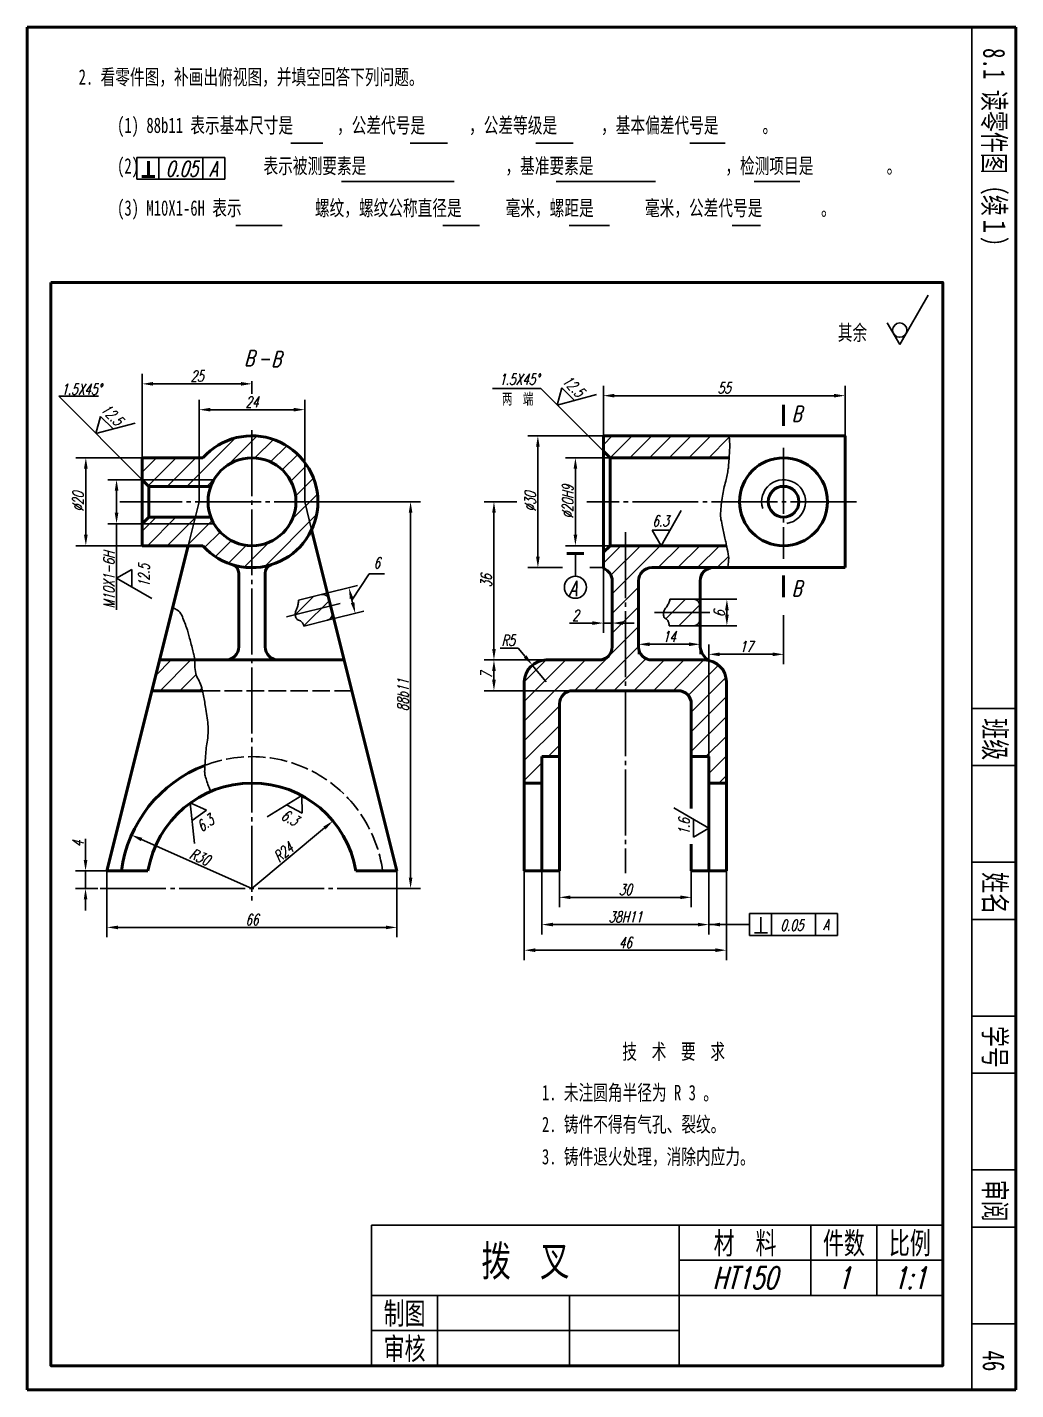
# Model space of a CAD drawing. Header units: millimetres. Extents: x -523 to 1030, y -411 to 275.
# Drawn here: x -165.5 to 59.5, y -410.6 to -100.6 of the extents above; entities that cross this region are included whole.
import ezdxf
from ezdxf.enums import TextEntityAlignment as Align

# ---------------------------------------------------------------- set-up
doc = ezdxf.new("R2010")
doc.units = ezdxf.units.MM
doc.header["$PDMODE"] = 33
doc.header["$PDSIZE"] = 1.5
doc.linetypes.add('myCENTER', pattern=[18, 15, -1, 1, -1])
doc.linetypes.add('myHIDDEN', pattern=[5, 4, -1])
for name, color, linetype, lineweight in [('中心线', 7, 'myCENTER', 25), ('剖面线', 7, 'Continuous', 25), ('尺寸', 7, 'Continuous', 25), ('文字', 7, 'Continuous', 25), ('标注', 7, 'Continuous', 25), ('标题文字', 7, 'Continuous', 25), ('粗实线', 7, 'Continuous', 50), ('细实线', 7, 'Continuous', 25), ('虚线', 7, 'myHIDDEN', 25)]:
    doc.layers.add(name, color=color, linetype=linetype, lineweight=lineweight)
doc.styles.add('字母标注-3.5号', font='txt.shx', dxfattribs={"width": 0.7, "oblique": 15, "height": 3.5})
doc.styles.add('尺寸文字1-2.5号', font='txt.shx', dxfattribs={"width": 0.7, "oblique": 15, "height": 2.5})
doc.styles.add('标题汉字1-5号', font='SimSun.ttf', dxfattribs={"width": 0.7, "height": 5})
doc.styles.add('标题汉字2-3.5号', font='SimSun.ttf', dxfattribs={"width": 0.7, "height": 3.5})
doc.dimstyles.new('ISO-25', dxfattribs={"dimtxt": 3.5, "dimasz": 2.5, "dimexe": 2.25, "dimexo": 0, "dimgap": 0.5, "dimtad": 1, "dimdsep": 46, "dimtxsty": '尺寸文字1-2.5号', "dimcen": 2.5, "dimadec": 0, "dimazin": 0, "dimtfac": 1, "dimtmove": 0, "dimatfit": 2, "dimfxl": 0, "dimarcsym": 0})
doc.dimstyles.new('尺寸25', dxfattribs={"dimtxt": 2.5, "dimasz": 2.5, "dimexe": 2, "dimexo": 0, "dimgap": 0.5, "dimtad": 1, "dimdec": 0, "dimdsep": 46, "dimtxsty": '尺寸文字1-2.5号', "dimcen": 0, "dimadec": 0, "dimazin": 0, "dimtol": 1, "dimtp": 0.039, "dimtfac": 0.6, "dimtdec": 3, "dimtmove": 0, "dimatfit": 3, "dimfxl": 0, "dimarcsym": 0})
doc.dimstyles.new('水平标注25', dxfattribs={"dimtxt": 2.5, "dimasz": 2.5, "dimexe": 2, "dimexo": 0, "dimgap": 0.5, "dimtad": 1, "dimtih": 1, "dimtoh": 1, "dimdec": 0, "dimzin": 0, "dimdsep": 46, "dimtxsty": '尺寸文字1-2.5号', "dimcen": 0, "dimadec": 0, "dimazin": 0, "dimtfac": 1, "dimtdec": 0, "dimtmove": 1, "dimatfit": 2, "dimfxl": 0, "dimtolj": 1, "dimtzin": 0, "dimarcsym": 0})
pattern_1 = [(45, (-1714.495, -411.955), (-2.245064, 2.245064), [])]

# ---------------------------------------------------------------- blocks, each defined once
blk = doc.blocks.new('*D65')
at = {"layer": 'Defpoints', "color": 0}
for p in [(-94.26, -208.56), (-78.24, -208.56), (-79.91, -296.56)]:
    blk.add_point(p, dxfattribs=at)
at = {"layer": '尺寸', "color": 0, "lineweight": -2}
for p, q in [((-94.26, -208.56), (-75.99, -208.56)), ((-78.24, -294.06), (-78.24, -211.06)), ((-79.91, -296.56), (-75.99, -296.56))]:
    blk.add_line(p, q, dxfattribs=at)
at = {"layer": '尺寸', "color": 0}
for points in [[(-78.65, -211.06), (-77.82, -211.06), (-78.24, -208.56)], [(-78.65, -294.06), (-77.82, -294.06), (-78.24, -296.56)]]:
    blk.add_solid(points, dxfattribs=at)
at = {"layer": '尺寸', "color": 0, "insert": (-79.99, -252.56), "char_height": 2.5, "attachment_point": 5, "rotation": 90, "style": '尺寸文字1-2.5号'}
blk.add_mtext('88b11', dxfattribs=at)
blk = doc.blocks.new('*D64')
at = {"layer": 'Defpoints', "color": 0}
for p in [(-147.34, -292.56), (-81.34, -292.56), (-81.34, -305.41)]:
    blk.add_point(p, dxfattribs=at)
at = {"layer": '尺寸', "color": 0, "lineweight": -2}
for p, q in [((-147.34, -292.56), (-147.34, -307.66)), ((-81.34, -292.56), (-81.34, -307.66)), ((-144.84, -305.41), (-83.84, -305.41))]:
    blk.add_line(p, q, dxfattribs=at)
at = {"layer": '尺寸', "color": 0}
for points in [[(-144.84, -305), (-144.84, -305.83), (-147.34, -305.41)], [(-83.84, -305), (-83.84, -305.83), (-81.34, -305.41)]]:
    blk.add_solid(points, dxfattribs=at)
at = {"layer": '尺寸', "color": 0, "insert": (-114.34, -303.66), "char_height": 2.5, "attachment_point": 5, "style": '尺寸文字1-2.5号'}
blk.add_mtext('66', dxfattribs=at)
blk = doc.blocks.new('*D63')
at = {"layer": 'Defpoints', "color": 0}
for p in [(-152.22, -292.56), (-147.34, -292.56), (-149.43, -296.56)]:
    blk.add_point(p, dxfattribs=at)
at = {"layer": '尺寸', "color": 0, "lineweight": -2}
for p, q in [((-152.22, -290.06), (-152.22, -285.24)), ((-147.34, -292.56), (-154.47, -292.56)), ((-152.22, -296.56), (-152.22, -292.56)), ((-149.43, -296.56), (-154.47, -296.56)), ((-152.22, -299.06), (-152.22, -301.56))]:
    blk.add_line(p, q, dxfattribs=at)
at = {"layer": '尺寸', "color": 0}
for points in [[(-152.63, -290.06), (-151.8, -290.06), (-152.22, -292.56)], [(-152.63, -299.06), (-151.8, -299.06), (-152.22, -296.56)]]:
    blk.add_solid(points, dxfattribs=at)
at = {"layer": '尺寸', "color": 0, "insert": (-153.97, -286.4), "char_height": 2.5, "attachment_point": 5, "rotation": 90, "style": '尺寸文字1-2.5号'}
blk.add_mtext('4', dxfattribs=at)
blk = doc.blocks.new('*D62')
at = {"layer": 'Defpoints', "color": 0}
for p in [(-92.27, -228.13), (-98.59, -229.7), (-97.15, -235.53)]:
    blk.add_point(p, dxfattribs=at)
at = {"layer": '尺寸', "color": 0, "lineweight": -2}
for p, q in [((-98.59, -229.7), (-90.33, -227.65)), ((-91.43, -231.53), (-91.67, -230.56)), ((-97.15, -235.53), (-88.88, -233.48))]:
    blk.add_line(p, q, dxfattribs=at)
at = {"layer": '尺寸', "color": 0}
for points in [[(-91.26, -230.46), (-92.07, -230.66), (-92.27, -228.13)], [(-91.02, -231.43), (-91.83, -231.63), (-90.82, -233.96)]]:
    blk.add_solid(points, dxfattribs=at)
blk = doc.blocks.new('*D61')
at = {"layer": 'Defpoints', "color": 0}
for p in [(-139.34, -198.56), (-152.15, -218.56), (-139.34, -218.56)]:
    blk.add_point(p, dxfattribs=at)
at = {"layer": '尺寸', "color": 0, "lineweight": -2}
for p, q in [((-139.34, -198.56), (-154.4, -198.56)), ((-152.15, -201.06), (-152.15, -216.06)), ((-139.34, -218.56), (-154.4, -218.56))]:
    blk.add_line(p, q, dxfattribs=at)
at = {"layer": '尺寸', "color": 0}
for points in [[(-152.57, -201.06), (-151.73, -201.06), (-152.15, -198.56)], [(-152.57, -216.06), (-151.73, -216.06), (-152.15, -218.56)]]:
    blk.add_solid(points, dxfattribs=at)
at = {"layer": '尺寸', "color": 0, "insert": (-153.9, -208.56), "char_height": 2.5, "attachment_point": 5, "rotation": 90, "style": '尺寸文字1-2.5号'}
blk.add_mtext('%%C20', dxfattribs=at)
blk = doc.blocks.new('*D60')
at = {"layer": 'Defpoints', "color": 0}
for p in [(-139.34, -203.56), (-145.16, -213.56), (-139.34, -213.56)]:
    blk.add_point(p, dxfattribs=at)
at = {"layer": '尺寸', "color": 0, "lineweight": -2}
for p, q in [((-139.34, -203.56), (-147.16, -203.56)), ((-145.16, -206.06), (-145.16, -211.06)), ((-139.34, -213.56), (-147.16, -213.56)), ((-145.16, -213.56), (-145.16, -233.17))]:
    blk.add_line(p, q, dxfattribs=at)
at = {"layer": '尺寸', "color": 0}
for points in [[(-145.57, -206.06), (-144.74, -206.06), (-145.16, -203.56)], [(-145.57, -211.06), (-144.74, -211.06), (-145.16, -213.56)]]:
    blk.add_solid(points, dxfattribs=at)
at = {"layer": '尺寸', "color": 0, "insert": (-146.91, -226.35), "char_height": 2.5, "attachment_point": 5, "rotation": 90, "style": '尺寸文字1-2.5号'}
blk.add_mtext('M10X1-6H', dxfattribs=at)
blk = doc.blocks.new('*D59')
at = {"layer": 'Defpoints', "color": 0}
for p in [(-114.34, -181.11), (-114.34, -181.74), (-139.34, -198.56)]:
    blk.add_point(p, dxfattribs=at)
at = {"layer": '尺寸', "color": 0, "lineweight": -2}
for p, q in [((-139.34, -198.56), (-139.34, -179.49)), ((-136.84, -181.74), (-116.84, -181.74)), ((-114.34, -181.11), (-114.34, -183.99))]:
    blk.add_line(p, q, dxfattribs=at)
at = {"layer": '尺寸', "color": 0}
for points in [[(-136.84, -181.32), (-136.84, -182.15), (-139.34, -181.74)], [(-116.84, -181.32), (-116.84, -182.15), (-114.34, -181.74)]]:
    blk.add_solid(points, dxfattribs=at)
at = {"layer": '尺寸', "color": 0, "insert": (-126.84, -179.99), "char_height": 2.5, "attachment_point": 5, "style": '尺寸文字1-2.5号'}
blk.add_mtext('25', dxfattribs=at)
blk = doc.blocks.new('*D58')
at = {"layer": 'Defpoints', "color": 0}
for p in [(-102.34, -187.62), (-126.34, -208.56), (-102.34, -208.56)]:
    blk.add_point(p, dxfattribs=at)
at = {"layer": '尺寸', "color": 0, "lineweight": -2}
for p, q in [((-126.34, -208.56), (-126.34, -185.37)), ((-102.34, -208.56), (-102.34, -185.37)), ((-123.84, -187.62), (-104.84, -187.62))]:
    blk.add_line(p, q, dxfattribs=at)
at = {"layer": '尺寸', "color": 0}
for points in [[(-123.84, -187.2), (-123.84, -188.03), (-126.34, -187.62)], [(-104.84, -187.2), (-104.84, -188.03), (-102.34, -187.62)]]:
    blk.add_solid(points, dxfattribs=at)
at = {"layer": '尺寸', "color": 0, "insert": (-114.34, -185.87), "char_height": 2.5, "attachment_point": 5, "style": '尺寸文字1-2.5号'}
blk.add_mtext('24', dxfattribs=at)
blk = doc.blocks.new('*D57')
at = {"layer": 'Defpoints', "color": 0}
for p in [(-52.35, -292.56), (-6.35, -292.56), (-6.35, -310.6)]:
    blk.add_point(p, dxfattribs=at)
at = {"layer": '尺寸', "color": 0, "lineweight": -2}
for p, q in [((-52.35, -292.56), (-52.35, -312.85)), ((-6.35, -292.56), (-6.35, -312.85)), ((-49.85, -310.6), (-8.85, -310.6))]:
    blk.add_line(p, q, dxfattribs=at)
at = {"layer": '尺寸', "color": 0}
for points in [[(-49.85, -310.18), (-49.85, -311.02), (-52.35, -310.6)], [(-8.85, -310.18), (-8.85, -311.02), (-6.35, -310.6)]]:
    blk.add_solid(points, dxfattribs=at)
at = {"layer": '尺寸', "color": 0, "insert": (-29.35, -308.85), "char_height": 2.5, "attachment_point": 5, "style": '尺寸文字1-2.5号'}
blk.add_mtext('46', dxfattribs=at)
blk = doc.blocks.new('*D56')
at = {"layer": 'Defpoints', "color": 0}
for p in [(-48.35, -292.56), (-10.35, -292.56), (-10.35, -304.77)]:
    blk.add_point(p, dxfattribs=at)
at = {"layer": '尺寸', "color": 0, "lineweight": -2}
for p, q in [((-48.35, -292.56), (-48.35, -307.02)), ((-10.35, -292.56), (-10.35, -307.02)), ((-45.85, -304.77), (-12.85, -304.77))]:
    blk.add_line(p, q, dxfattribs=at)
at = {"layer": '尺寸', "color": 0}
for points in [[(-45.85, -304.35), (-45.85, -305.18), (-48.35, -304.77)], [(-12.85, -304.35), (-12.85, -305.18), (-10.35, -304.77)]]:
    blk.add_solid(points, dxfattribs=at)
at = {"layer": '尺寸', "color": 0, "insert": (-29.35, -303.02), "char_height": 2.5, "attachment_point": 5, "style": '尺寸文字1-2.5号'}
blk.add_mtext('38H11', dxfattribs=at)
blk = doc.blocks.new('*D55')
at = {"layer": 'Defpoints', "color": 0}
for p in [(-44.35, -292.56), (-14.35, -292.56), (-14.35, -298.57)]:
    blk.add_point(p, dxfattribs=at)
at = {"layer": '尺寸', "color": 0, "lineweight": -2}
for p, q in [((-44.35, -292.56), (-44.35, -300.82)), ((-14.35, -292.56), (-14.35, -300.82)), ((-41.85, -298.57), (-16.85, -298.57))]:
    blk.add_line(p, q, dxfattribs=at)
at = {"layer": '尺寸', "color": 0}
for points in [[(-41.85, -298.15), (-41.85, -298.98), (-44.35, -298.57)], [(-16.85, -298.15), (-16.85, -298.98), (-14.35, -298.57)]]:
    blk.add_solid(points, dxfattribs=at)
at = {"layer": '尺寸', "color": 0, "insert": (-29.35, -296.82), "char_height": 2.5, "attachment_point": 5, "style": '尺寸文字1-2.5号'}
blk.add_mtext('30', dxfattribs=at)
blk = doc.blocks.new('*D54')
at = {"layer": 'Defpoints', "color": 0}
for p in [(-59.26, -208.56), (-57.16, -208.56), (-47.35, -244.56)]:
    blk.add_point(p, dxfattribs=at)
at = {"layer": '尺寸', "color": 0, "lineweight": -2}
for p, q in [((-57.16, -208.56), (-61.51, -208.56)), ((-59.26, -242.06), (-59.26, -211.06)), ((-47.35, -244.56), (-61.51, -244.56))]:
    blk.add_line(p, q, dxfattribs=at)
at = {"layer": '尺寸', "color": 0}
for points in [[(-59.67, -211.06), (-58.84, -211.06), (-59.26, -208.56)], [(-59.67, -242.06), (-58.84, -242.06), (-59.26, -244.56)]]:
    blk.add_solid(points, dxfattribs=at)
at = {"layer": '尺寸', "color": 0, "insert": (-61.01, -226.56), "char_height": 2.5, "attachment_point": 5, "rotation": 90, "style": '尺寸文字1-2.5号'}
blk.add_mtext('36', dxfattribs=at)
blk = doc.blocks.new('*D53')
at = {"layer": 'Defpoints', "color": 0}
for p in [(-59.26, -244.56), (-47.35, -244.56), (-41.35, -251.56)]:
    blk.add_point(p, dxfattribs=at)
at = {"layer": '尺寸', "color": 0, "lineweight": -2}
for p, q in [((-47.35, -244.56), (-61.51, -244.56)), ((-59.26, -249.06), (-59.26, -247.06)), ((-41.35, -251.56), (-61.51, -251.56))]:
    blk.add_line(p, q, dxfattribs=at)
at = {"layer": '尺寸', "color": 0}
for points in [[(-59.67, -247.06), (-58.84, -247.06), (-59.26, -244.56)], [(-59.67, -249.06), (-58.84, -249.06), (-59.26, -251.56)]]:
    blk.add_solid(points, dxfattribs=at)
at = {"layer": '尺寸', "color": 0, "insert": (-61.01, -248.06), "char_height": 2.5, "attachment_point": 5, "rotation": 90, "style": '尺寸文字1-2.5号'}
blk.add_mtext('7', dxfattribs=at)
blk = doc.blocks.new('*D52')
at = {"layer": 'Defpoints', "color": 0}
for p in [(20.65, -184.43), (-34.35, -193.56), (20.65, -193.56)]:
    blk.add_point(p, dxfattribs=at)
at = {"layer": '尺寸', "color": 0, "lineweight": -2}
for p, q in [((-34.35, -193.56), (-34.35, -182.18)), ((20.65, -193.56), (20.65, -182.18)), ((-31.85, -184.43), (18.15, -184.43))]:
    blk.add_line(p, q, dxfattribs=at)
at = {"layer": '尺寸', "color": 0}
for points in [[(-31.85, -184.01), (-31.85, -184.85), (-34.35, -184.43)], [(18.15, -184.01), (18.15, -184.85), (20.65, -184.43)]]:
    blk.add_solid(points, dxfattribs=at)
at = {"layer": '尺寸', "color": 0, "insert": (-6.85, -182.68), "char_height": 2.5, "attachment_point": 5, "style": '尺寸文字1-2.5号'}
blk.add_mtext('55', dxfattribs=at)
blk = doc.blocks.new('*D51')
at = {"layer": 'Defpoints', "color": 0}
for p in [(6.65, -242.52), (6.65, -243.28), (-10.35, -266.56)]:
    blk.add_point(p, dxfattribs=at)
at = {"layer": '尺寸', "color": 0, "lineweight": -2}
for p, q in [((-10.35, -266.56), (-10.35, -241.03)), ((-7.85, -243.28), (4.15, -243.28)), ((6.65, -242.52), (6.65, -245.53))]:
    blk.add_line(p, q, dxfattribs=at)
at = {"layer": '尺寸', "color": 0}
for points in [[(-7.85, -242.86), (-7.85, -243.7), (-10.35, -243.28)], [(4.15, -242.86), (4.15, -243.7), (6.65, -243.28)]]:
    blk.add_solid(points, dxfattribs=at)
at = {"layer": '尺寸', "color": 0, "insert": (-1.85, -241.53), "char_height": 2.5, "attachment_point": 5, "style": '尺寸文字1-2.5号'}
blk.add_mtext('17', dxfattribs=at)
blk = doc.blocks.new('*D50')
at = {"layer": 'Defpoints', "color": 0}
for p in [(-26.35, -240.74), (-12.35, -239.98), (-12.35, -241)]:
    blk.add_point(p, dxfattribs=at)
at = {"layer": '尺寸', "color": 0, "lineweight": -2}
for p, q in [((-26.35, -240.74), (-26.35, -243.25)), ((-23.85, -241), (-14.85, -241)), ((-12.35, -239.98), (-12.35, -243.25))]:
    blk.add_line(p, q, dxfattribs=at)
at = {"layer": '尺寸', "color": 0}
for points in [[(-23.85, -240.58), (-23.85, -241.41), (-26.35, -241)], [(-14.85, -240.58), (-14.85, -241.41), (-12.35, -241)]]:
    blk.add_solid(points, dxfattribs=at)
at = {"layer": '尺寸', "color": 0, "insert": (-19.35, -239.25), "char_height": 2.5, "attachment_point": 5, "style": '尺寸文字1-2.5号'}
blk.add_mtext('14', dxfattribs=at)
blk = doc.blocks.new('*D49')
at = {"layer": 'Defpoints', "color": 0}
for p in [(-34.35, -223.73), (-32.35, -234.4), (-34.35, -236.17)]:
    blk.add_point(p, dxfattribs=at)
at = {"layer": '尺寸', "color": 0, "lineweight": -2}
for p, q in [((-34.35, -223.73), (-34.35, -238.42)), ((-32.35, -234.4), (-32.35, -238.42)), ((-36.85, -236.17), (-42.07, -236.17)), ((-32.35, -236.17), (-34.35, -236.17)), ((-29.85, -236.17), (-27.35, -236.17))]:
    blk.add_line(p, q, dxfattribs=at)
at = {"layer": '尺寸', "color": 0}
for points in [[(-36.85, -235.76), (-36.85, -236.59), (-34.35, -236.17)], [(-29.85, -235.76), (-29.85, -236.59), (-32.35, -236.17)]]:
    blk.add_solid(points, dxfattribs=at)
at = {"layer": '尺寸', "color": 0, "insert": (-40.71, -234.42), "char_height": 2.5, "attachment_point": 5, "style": '尺寸文字1-2.5号'}
blk.add_mtext('2', dxfattribs=at)
blk = doc.blocks.new('*D48')
at = {"layer": 'Defpoints', "color": 0}
for p in [(-34.35, -193.56), (-49.26, -223.56), (-43.69, -223.56)]:
    blk.add_point(p, dxfattribs=at)
at = {"layer": '尺寸', "color": 0, "lineweight": -2}
for p, q in [((-34.35, -193.56), (-51.51, -193.56)), ((-49.26, -196.06), (-49.26, -221.06)), ((-43.69, -223.56), (-51.51, -223.56))]:
    blk.add_line(p, q, dxfattribs=at)
at = {"layer": '尺寸', "color": 0}
for points in [[(-49.68, -196.06), (-48.85, -196.06), (-49.26, -193.56)], [(-49.68, -221.06), (-48.85, -221.06), (-49.26, -223.56)]]:
    blk.add_solid(points, dxfattribs=at)
at = {"layer": '尺寸', "color": 0, "insert": (-51.01, -208.55), "char_height": 2.5, "attachment_point": 5, "rotation": 90, "style": '尺寸文字1-2.5号'}
blk.add_mtext('%%C30', dxfattribs=at)
blk = doc.blocks.new('*D47')
at = {"layer": 'Defpoints', "color": 0}
for p in [(-40.72, -198.56), (-32.85, -198.56), (-32.85, -218.56)]:
    blk.add_point(p, dxfattribs=at)
at = {"layer": '尺寸', "color": 0, "lineweight": -2}
for p, q in [((-32.85, -198.56), (-42.97, -198.56)), ((-40.72, -216.06), (-40.72, -201.06)), ((-32.85, -218.56), (-42.97, -218.56))]:
    blk.add_line(p, q, dxfattribs=at)
at = {"layer": '尺寸', "color": 0}
for points in [[(-41.13, -201.06), (-40.3, -201.06), (-40.72, -198.56)], [(-41.13, -216.06), (-40.3, -216.06), (-40.72, -218.56)]]:
    blk.add_solid(points, dxfattribs=at)
at = {"layer": '尺寸', "color": 0, "insert": (-42.47, -208.56), "char_height": 2.5, "attachment_point": 5, "rotation": 90, "style": '尺寸文字1-2.5号'}
blk.add_mtext('%%c20H9', dxfattribs=at)
blk = doc.blocks.new('*D99')
at = {"layer": 'Defpoints', "color": 0}
for p in [(-95.91, -281.19), (-114.34, -296.56)]:
    blk.add_point(p, dxfattribs=at)
at = {"layer": '尺寸', "color": 0, "lineweight": -2}
blk.add_line((-114.34, -296.56), (-97.83, -282.79), dxfattribs=at)
at = {"layer": '尺寸', "color": 0}
blk.add_solid([(-98.09, -282.47), (-97.56, -283.11), (-95.91, -281.19)], dxfattribs=at)
at = {"layer": '尺寸', "color": 0, "insert": (-107.2, -288.33), "char_height": 2.5, "attachment_point": 5, "rotation": 39.8255, "style": '尺寸文字1-2.5号'}
blk.add_mtext('R24', dxfattribs=at)
blk = doc.blocks.new('*D100')
at = {"layer": 'Defpoints', "color": 0}
for p in [(-141.76, -284.39), (-114.34, -296.56)]:
    blk.add_point(p, dxfattribs=at)
at = {"layer": '尺寸', "color": 0, "lineweight": -2}
blk.add_line((-114.34, -296.56), (-139.48, -285.41), dxfattribs=at)
at = {"layer": '尺寸', "color": 0}
blk.add_solid([(-139.31, -285.03), (-139.64, -285.79), (-141.76, -284.39)], dxfattribs=at)
at = {"layer": '尺寸', "color": 0, "insert": (-126.2, -289.38), "char_height": 2.5, "attachment_point": 5, "rotation": 336.0751, "style": '尺寸文字1-2.5号'}
blk.add_mtext('R30', dxfattribs=at)
blk = doc.blocks.new('*D101')
at = {"layer": 'Defpoints', "color": 0}
for p in [(-50.54, -245.71), (-47.35, -249.56)]:
    blk.add_point(p, dxfattribs=at)
at = {"layer": '尺寸', "color": 0, "lineweight": -2}
for p, q in [((-57.82, -241.87), (-53.73, -241.87)), ((-53.73, -241.87), (-52.14, -243.79)), ((-47.35, -249.56), (-50.54, -245.71))]:
    blk.add_line(p, q, dxfattribs=at)
at = {"layer": '尺寸', "color": 0}
blk.add_solid([(-51.82, -243.52), (-52.46, -244.05), (-50.54, -245.71)], dxfattribs=at)
at = {"layer": '尺寸', "color": 0, "insert": (-56.03, -240.12), "char_height": 2.5, "attachment_point": 5, "style": '尺寸文字1-2.5号'}
blk.add_mtext('\\A1;R5', dxfattribs=at)
blk = doc.blocks.new('*D102')
at = {"layer": 'Defpoints', "color": 0}
for p in [(-13.85, -230.76), (-13.85, -236.76), (-6.24, -236.76)]:
    blk.add_point(p, dxfattribs=at)
at = {"layer": '尺寸', "color": 0, "lineweight": -2}
for p, q in [((-13.85, -230.76), (-3.99, -230.76)), ((-6.24, -233.26), (-6.24, -234.26)), ((-13.85, -236.76), (-3.99, -236.76))]:
    blk.add_line(p, q, dxfattribs=at)
at = {"layer": '尺寸', "color": 0}
for points in [[(-6.65, -233.26), (-5.82, -233.26), (-6.24, -230.76)], [(-6.65, -234.26), (-5.82, -234.26), (-6.24, -236.76)]]:
    blk.add_solid(points, dxfattribs=at)
at = {"layer": '尺寸', "color": 0, "insert": (-7.99, -234.04), "char_height": 2.5, "attachment_point": 5, "rotation": 90, "style": '尺寸文字1-2.5号'}
blk.add_mtext('6', dxfattribs=at)

msp = doc.modelspace()

# ---------------------------------------------------------------- hatches: boundary and pattern name
at = {"layer": '剖面线'}
h = msp.add_hatch(dxfattribs=at)
h.set_pattern_fill('ANSI31', color=256, style=0)
h.set_pattern_definition(pattern_1)
h.paths.add_polyline_path([(-123.706, -205.06, -0.8354827), (-104.339, -208.56, -0.8354827), (-123.706, -212.06), (-137.839, -212.06), (-139.339, -213.56), (-139.339, -218.56), (-125.519, -218.56, 2.618034), (-125.519, -198.56), (-139.339, -198.56), (-139.339, -203.56), (-137.839, -205.06)])
h = msp.add_hatch(dxfattribs=at)
h.set_pattern_fill('ANSI31', color=256, style=0)
h.set_pattern_definition(pattern_1)
h.paths.add_polyline_path([(-5.728, -198.56, 0.0019366), (-5.61, -196.768, 0.0559566), (-5.769, -193.56), (-34.345, -193.56), (-34.345, -197.06), (-32.845, -198.56)])
h.paths.add_polyline_path([(-32.845, -218.56), (-34.345, -220.06), (-34.345, -223.731, -0.3178372), (-32.345, -226.56), (-32.345, -241.56, -0.4142136), (-35.345, -244.56), (-47.345, -244.56, 0.4142136), (-52.345, -249.56), (-52.345, -272.56), (-48.345, -272.56), (-48.345, -266.56), (-44.345, -266.56), (-44.345, -254.56, -0.4142136), (-41.345, -251.56), (-17.345, -251.56, -0.4142136), (-14.345, -254.56), (-14.345, -266.56), (-10.345, -266.56), (-10.345, -272.56), (-6.345, -272.56), (-6.345, -249.56, 0.4142136), (-11.345, -244.56), (-23.345, -244.56, -0.4142136), (-26.345, -241.56), (-26.345, -226.56, -0.4142136), (-23.345, -223.56), (-9.345, -223.56), (-6.169, -223.56, 0.1351967), (-5.939, -220.474, 0.0006315), (-6.318, -218.56)])
h = msp.add_hatch(dxfattribs=at)
h.set_pattern_fill('ANSI31', color=256, style=0)
h.set_pattern_definition(pattern_1)
h.paths.add_polyline_path([(-96.415, -232.254), (-96.8, -230.712, 0.3969248), (-98.594, -229.704), (-103.717, -230.975, -0.0249415), (-103.919, -232.197, -0.0370542), (-104.066, -232.719), (-104.458, -233.794, 0.1962482), (-104.111, -235.247, -0.255352), (-102.605, -236.589, -0.0264655), (-102.523, -236.861), (-97.148, -235.527, 0.4142136), (-96.054, -233.71)])
h = msp.add_hatch(dxfattribs=at)
h.set_pattern_fill('ANSI31', color=256, style=0)
h.set_pattern_definition(pattern_1)
h.paths.add_polyline_path([(-13.845, -236.765, 0.4142136), (-12.345, -235.265), (-12.345, -232.265, 0.4142136), (-13.845, -230.765), (-19.125, -230.765, -0.0249415), (-19.615, -231.902, -0.0370543), (-19.884, -232.373), (-20.522, -233.322, 0.1962484), (-20.536, -234.815, -0.255352), (-19.397, -236.481, -0.0264655), (-19.384, -236.765)])
h = msp.add_hatch(dxfattribs=at)
h.set_pattern_fill('ANSI31', color=256, style=0)
h.set_pattern_definition(pattern_1)
h.paths.add_polyline_path([(-125.713, -251.56, 0.0783961), (-126.136, -249.805, -0.1592854), (-127.318, -245.787, 0.0340721), (-127.365, -244.56), (-135.339, -244.56), (-137.089, -251.56)])

# ---------------------------------------------------------------- linework, layer by layer
for p, q in [((1.513, -303.111), (1.513, -306.611)), ((0.013, -306.611), (3.013, -306.611))]:
    msp.add_line(p, q)
at = {"layer": '中心线'}
for p, q in [((-114.339, -192.293), (-114.339, -300.056)), ((6.655, -196.319), (6.655, -221.542)), ((-94.259, -208.56), (-144.449, -208.56)), ((23.258, -208.56), (-38.148, -208.56)), ((-29.345, -215.477), (-29.345, -293.097)), ((-94.25, -231.716), (-106.449, -234.745)), ((-10.115, -233.765), (-22.684, -233.765)), ((-79.909, -296.56), (-149.431, -296.56))]:
    msp.add_line(p, q, dxfattribs=at)
at = {"layer": '尺寸'}
for p, q in [((-140.514, -135.205), (-140.514, -130.205)), ((-140.514, -130.205), (-120.514, -130.205)), ((-135.514, -135.205), (-135.514, -130.205)), ((-125.514, -135.205), (-125.514, -130.205)), ((-120.514, -135.205), (-120.514, -130.205)), ((-140.514, -135.205), (-120.514, -135.205)), ((-114.339, -183.506), (-114.339, -181.11)), ((-34.345, -197.06), (-48.62, -182.785)), ((-158.329, -184.569), (-149.241, -184.569)), ((-139.339, -203.56), (-158.329, -184.569)), ((-54.052, -208.56), (-57.164, -208.56)), ((-91.576, -230.931), (-87.648, -224.979)), ((-87.648, -224.979), (-84.163, -224.979)), ((-43.685, -223.56), (-43.691, -223.56)), ((-34.345, -223.56), (-37.438, -223.56)), ((6.655, -234.398), (6.655, -242.519)), ((-1.085, -307.266), (-1.085, -302.266)), ((-1.085, -302.266), (18.915, -302.266)), ((3.915, -307.266), (3.915, -302.266)), ((13.915, -307.266), (13.915, -302.266)), ((18.915, -307.266), (18.915, -302.266)), ((-1.085, -307.266), (18.915, -307.266))]:
    msp.add_line(p, q, dxfattribs=at)
at = {"layer": '文字'}
for p, q in [((-105.495, -126.957), (-98.198, -126.957)), ((-78.315, -126.957), (-69.825, -126.957)), ((-49.719, -126.957), (-41.229, -126.957)), ((-14.644, -126.957), (-6.601, -126.957)), ((-93.988, -135.682), (-68.33, -135.682)), ((-45.105, -135.682), (-22.467, -135.682)), ((0, -135.682), (10.349, -135.682)), ((-118.042, -145.686), (-107.468, -145.686)), ((-70.892, -145.686), (-62.571, -145.686)), ((-42.116, -145.686), (-32.929, -145.686)), ((-5.021, -145.686), (1.393, -145.686))]:
    msp.add_line(p, q, dxfattribs=at)
at = {"layer": '标注'}
for p, q in [((33.106, -172.79), (39.573, -161.59)), ((33.106, -172.79), (30.277, -167.89)), ((-44.846, -186.559), (-43.807, -182.654)), ((-43.807, -182.654), (-40.944, -185.506)), ((-44.846, -186.559), (-35.927, -184.151)), ((-149.839, -193.059), (-148.8, -189.154)), ((-149.839, -193.059), (-140.921, -190.651)), ((-148.8, -189.154), (-145.937, -192.006)), ((-21.23, -218.56), (-16.612, -210.56)), ((-21.23, -218.56), (-23.251, -215.06)), ((-23.251, -215.06), (-19.21, -215.06)), ((-145.156, -225.973), (-141.656, -223.952)), ((-145.156, -225.973), (-137.156, -230.592)), ((-141.656, -223.952), (-141.656, -227.994)), ((-103.017, -275.398), (-110.887, -280.235)), ((-103.017, -275.398), (-102.906, -279.438)), ((-128.385, -277.1), (-124.692, -278.74)), ((-128.385, -277.1), (-127.411, -286.286)), ((-124.692, -278.74), (-127.959, -281.119)), ((-102.906, -279.438), (-106.46, -277.514)), ((-10.345, -282.847), (-18.345, -278.229)), ((-13.845, -284.868), (-13.845, -280.827)), ((-10.345, -282.847), (-13.845, -284.868))]:
    msp.add_line(p, q, dxfattribs=at)
msp.add_circle((33.106, -169.523), 1.633, dxfattribs=at)
at = {"layer": '粗实线'}
for p, q in [((59.511, -100.605), (-165.489, -100.605)), ((-165.489, -100.605), (-165.489, -410.605)), ((59.511, -410.605), (59.511, -100.605)), ((-137.916, -131.05), (-137.916, -134.55)), ((-139.416, -134.55), (-136.416, -134.55)), ((6.655, -191.274), (6.655, -186.545)), ((20.655, -193.56), (-34.345, -193.56)), ((-34.345, -193.56), (-34.345, -197.06)), ((20.655, -193.56), (20.655, -223.56)), ((-34.345, -197.06), (-34.345, -220.06)), ((-32.845, -198.56), (-34.345, -197.06)), ((-139.339, -198.56), (-139.339, -203.56)), ((-125.519, -198.56), (-139.339, -198.56)), ((-32.845, -198.56), (-32.845, -218.56)), ((-5.728, -198.56), (-32.845, -198.56)), ((-139.339, -203.56), (-139.339, -213.56)), ((-137.839, -205.06), (-139.339, -203.56)), ((-137.839, -205.06), (-137.839, -212.06)), ((-123.706, -205.06), (-137.839, -205.06)), ((-137.839, -212.06), (-139.339, -213.56)), ((-139.339, -218.56), (-139.339, -213.56)), ((-123.706, -212.06), (-137.839, -212.06)), ((-100.75, -214.912), (-81.339, -292.56)), ((-128.839, -218.56), (-147.339, -292.56)), ((-125.519, -218.56), (-139.339, -218.56)), ((-32.845, -218.56), (-34.345, -220.06)), ((-34.345, -220.06), (-34.345, -223.731)), ((-6.318, -218.56), (-32.845, -218.56)), ((-42.668, -220.376), (-38.808, -220.376)), ((-117.339, -224.808), (-117.339, -241.56)), ((-111.339, -224.808), (-111.339, -241.56)), ((-23.345, -223.56), (-9.345, -223.56)), ((20.655, -223.56), (-9.345, -223.56)), ((6.655, -230.239), (6.655, -225.326)), ((-32.345, -226.56), (-32.345, -241.56)), ((-26.345, -226.56), (-26.345, -241.56)), ((-12.345, -226.56), (-12.345, -241.56)), ((-120.339, -244.56), (-135.339, -244.56)), ((-120.339, -244.56), (-108.339, -244.56)), ((-108.339, -244.56), (-93.339, -244.56)), ((-47.345, -244.56), (-35.345, -244.56)), ((-23.345, -244.56), (-11.345, -244.56)), ((-52.345, -249.56), (-52.345, -292.56)), ((-6.345, -249.56), (-6.345, -292.56)), ((-125.626, -251.56), (-137.089, -251.56)), ((-17.345, -251.56), (-41.345, -251.56)), ((-44.345, -254.56), (-44.345, -292.56)), ((-14.345, -254.56), (-14.345, -278.327)), ((-48.345, -266.56), (-44.345, -266.56)), ((-48.345, -266.56), (-48.345, -292.56)), ((-14.345, -266.56), (-10.345, -266.56)), ((-10.345, -266.56), (-10.345, -292.56)), ((-52.345, -272.56), (-48.345, -272.56)), ((-10.345, -272.56), (-6.345, -272.56)), ((-14.345, -286.461), (-14.345, -292.56)), ((-138.003, -292.56), (-147.339, -292.56)), ((-81.339, -292.56), (-90.674, -292.56)), ((-52.345, -292.56), (-44.345, -292.56)), ((-14.345, -292.56), (-6.345, -292.56)), ((-165.489, -410.605), (59.511, -410.605))]:
    msp.add_line(p, q, dxfattribs=at)
msp.add_lwpolyline([(-160.087, -158.656), (42.899, -158.656), (42.899, -405.151), (-160.087, -405.151)], close=True, dxfattribs=at)
for centre, radius in [((-114.339, -208.56), 10), ((6.655, -208.56), 10), ((6.655, -208.56), 3.5)]:
    msp.add_circle(centre, radius, dxfattribs=at)
for centre, radius, start, end in [((-114.339, -208.56), 15, 221.81031, 138.18969), ((-119.339, -224.808), 2, 0, 72.89536), ((-109.339, -224.808), 2, 107.10464, 180), ((-35.345, -226.56), 3, 0, 70.52878), ((-23.345, -226.56), 3, 90, 180), ((-9.345, -226.56), 3, 90, 180), ((-120.339, -241.56), 3, 270, 0), ((-108.339, -241.56), 3, 180, 270), ((-35.345, -241.56), 3, 270, 0), ((-23.345, -241.56), 3, 180, 270), ((-8.221, -241.094), 4.151, 186.44373, 239.2525), ((-47.345, -249.56), 5, 90, 180), ((-11.345, -249.56), 5, 0, 90), ((-41.345, -254.56), 3, 90, 180), ((-17.345, -254.56), 3, 0, 90), ((-114.339, -296.56), 30, 110.9235, 172.33774), ((-114.339, -296.56), 24, 9.59407, 170.40593)]:
    msp.add_arc(centre, radius, start, end, dxfattribs=at)
at = {"layer": '细实线'}
for p, q in [((49.511, -410.605), (49.511, -100.605)), ((-48.62, -182.785), (-59.592, -182.785)), ((-122.999, -203.56), (-139.339, -203.56)), ((-126.339, -208.56), (-128.839, -218.56)), ((-102.339, -208.56), (-100.75, -214.912)), ((-122.999, -213.56), (-139.339, -213.56)), ((-40.715, -220.376), (-40.715, -225.516)), ((-98.594, -229.704), (-103.78, -230.991)), ((-96.776, -230.798), (-96.054, -233.71)), ((-13.845, -230.765), (-19.19, -230.765)), ((-12.345, -232.265), (-12.345, -235.265)), ((-97.148, -235.527), (-102.523, -236.861)), ((-13.845, -236.765), (-19.384, -236.765)), ((59.511, -255.605), (49.511, -255.605)), ((59.511, -268.605), (49.511, -268.605)), ((59.511, -290.605), (49.511, -290.605)), ((59.511, -303.605), (49.511, -303.605)), ((59.511, -325.605), (49.511, -325.605)), ((59.511, -338.605), (49.511, -338.605)), ((59.511, -360.605), (49.511, -360.605)), ((-87.101, -405.151), (-87.101, -373.151)), ((-87.101, -373.151), (42.899, -373.151)), ((-17.101, -405.151), (-17.101, -373.151)), ((12.899, -389.151), (12.899, -373.151)), ((27.899, -389.151), (27.899, -373.151)), ((42.899, -405.151), (42.899, -373.151)), ((59.511, -373.605), (49.511, -373.605)), ((-17.101, -381.151), (42.899, -381.151)), ((-87.101, -389.151), (42.899, -389.151)), ((-72.101, -405.151), (-72.101, -389.151)), ((-42.101, -405.151), (-42.101, -389.151)), ((59.511, -395.605), (49.511, -395.605)), ((-87.101, -397.151), (-17.101, -397.151)), ((-87.101, -405.151), (42.899, -405.151))]:
    msp.add_line(p, q, dxfattribs=at)
for points in [[(-5.727, -193.56, -0.0084066), (-5.614, -194.917, -0.0321776), (-5.61, -196.768, -0.0036222), (-5.843, -200.118, -0.0130154), (-5.939, -201.048, -0.0358305), (-6.514, -203.88, 0.0295523), (-7.254, -207.304, 0.0228739), (-7.673, -211.163, 0.0630983), (-7.583, -212.572, 0.0083964), (-7.224, -214.286, -0.0049643), (-6.596, -217.182, -0.0015759), (-6.383, -218.232, -0.0007394), (-5.939, -220.474, -0.0818241), (-5.88, -222.367, -0.0190329), (-6.085, -223.56)], [(-103.78, -230.991, -0.079768), (-103.776, -231.421, -0.0174218), (-103.935, -232.271, -0.0323031), (-104.066, -232.719, -0.0241489), (-104.203, -233.046, 0.0219572), (-104.356, -233.405, 0.1057496), (-104.477, -234.222, 0.0999887), (-104.25, -235.065, 0.2218189), (-103.715, -235.49, -0.1647064), (-102.954, -235.969, -0.0851147), (-102.605, -236.589, -0.0264655), (-102.523, -236.861)], [(-19.19, -230.765, -0.079768), (-19.289, -231.183, -0.0174218), (-19.649, -231.97, -0.0323031), (-19.884, -232.373, -0.0241489), (-20.095, -232.657, 0.0219572), (-20.33, -232.969, 0.1057496), (-20.644, -233.733, 0.0999887), (-20.627, -234.605, 0.2218189), (-20.21, -235.147, -0.1647064), (-19.587, -235.796, -0.0851147), (-19.397, -236.481, -0.0264655), (-19.384, -236.765)], [(-132.356, -232.628, -0.0289463), (-131.317, -233.204, -0.1542108), (-130.326, -234.379, -0.0155083), (-129.247, -237.212, -0.0187862), (-128.519, -239.607, -0.0032585), (-127.777, -242.497, -0.0083793), (-127.515, -243.628, -0.0602883), (-127.318, -245.787, 0.0698348), (-127.113, -247.649, 0.0747867), (-126.542, -249.004, -0.0690387), (-125.908, -250.464, -0.0167313), (-125.453, -252.336, -0.0107237), (-124.904, -255.29, -0.0129327), (-124.362, -259.238, -0.034809), (-124.302, -260.719, -0.0307945), (-124.489, -262.789, 0.0178575), (-124.904, -266.349, 0.0062388), (-125.049, -268.484, 0.0089921), (-125.105, -269.968, 0.072645), (-124.988, -270.891, 0.0237077), (-124.101, -273.587, 0.0477477), (-123.673, -274.449, 0.0511832)]]:
    msp.add_lwpolyline(points, format="xyb", dxfattribs=at)
msp.add_circle((-40.715, -228.016), 2.5, dxfattribs=at)
for centre, radius, start, end in [((6.655, -208.56), 5, 279.05189, 198.20752), ((-98.232, -231.159), 1.5, 13.9409, 103.9409), ((-13.845, -232.265), 1.5, 0, 90), ((-97.509, -234.071), 1.5, 283.9409, 13.9409), ((-13.845, -235.265), 1.5, 270, 0)]:
    msp.add_arc(centre, radius, start, end, dxfattribs=at)
at = {"layer": '虚线'}
msp.add_line((-91.589, -251.56), (-125.626, -251.56), dxfattribs=at)
msp.add_arc((-114.339, -296.56), 30, 7.66226, 110.9235, dxfattribs=at)

# ---------------------------------------------------------------- texts
at = {"layer": '尺寸', "oblique": 15, "width": 0.7}
for s, height, style, p in [('0.05', 3.5, '字母标注-3.5号', (-133.947, -134.558)), ('A', 3.5, '字母标注-3.5号', (-124.069, -134.558)), ('B', 3.5, '字母标注-3.5号', (-116.042, -177.65)), ('-', 3.5, '字母标注-3.5号', (-113.012, -177.687)), ('B', 3.5, '字母标注-3.5号', (-109.912, -177.842)), ('1.5X45%%d', 2.5, '尺寸文字1-2.5号', (-58.093, -181.948)), ('1.5X45%%d', 2.5, '尺寸文字1-2.5号', (-157.744, -184.207)), ('B', 3.5, '字母标注-3.5号', (8.55, -190.322)), ('6', 2.5, '尺寸文字1-2.5号', (-86.652, -223.736)), ('A', 3.5, '字母标注-3.5号', (-42.259, -230.058)), ('B', 3.5, '字母标注-3.5号', (8.55, -230.058)), ('0.05', 2.5, '字母标注-3.5号', (5.935, -306.165)), ('A', 2.5, '字母标注-3.5号', (15.649, -306.042))]:
    msp.add_text(s, height=height, dxfattribs=dict(at, style=style)).set_placement(p)
at = {"layer": '尺寸', "width": 0.7}
for s, height, style, p in [('其余', 3.5, '标题汉字1-5号', (19.001, -171.845)), ('两  端', 2.5, '标题汉字2-3.5号', (-57.447, -186.405))]:
    msp.add_text(s, height=height, dxfattribs=dict(at, style=style)).set_placement(p)
at = {"layer": '尺寸', "style": '尺寸文字1-2.5号', "oblique": 15, "width": 0.7}
for s, rotation, p in [('12.5', 90, (-137.675, -227.963)), ('6.3', 36.05664, (-125.749, -283.809)), ('6.3', 331.57362, (-107.936, -280.667))]:
    msp.add_text(s, height=2.5, rotation=rotation, dxfattribs=at).set_placement(p)
at = {"layer": '文字', "style": '标题汉字2-3.5号', "width": 0.7}
for s, p in [('2. 看零件图，补画出俯视图，并填空回答下列问题。', (-153.794, -113.671)), ('(1) 88b11 表示基本尺寸是      ，公差代号是      ，公差等级是      ，基本偏差代号是      。  ', (-145.04, -124.657)), ('(2)                 表示被测要素是                   ，基准要素是                  ，检测项目是          。', (-145.04, -133.893)), ('(3) M10X1-6H 表示          螺纹，螺纹公称直径是      毫米，螺距是       毫米，公差代号是        。', (-145.04, -143.473)), ('技  术  要  求', (-30.033, -335.394)), ('1. 未注圆角半径为 R 3 。  ', (-48.347, -344.744)), ('2. 铸件不得有气孔、裂纹。', (-48.347, -351.973)), ('3. 铸件退火处理，消除内应力。', (-48.347, -359.321))]:
    msp.add_text(s, height=3.5, dxfattribs=at).set_placement(p)
at = {"layer": '标注', "style": '尺寸文字1-2.5号', "oblique": 15, "width": 0.7}
for s, rotation, p in [('12.5', 315.10992, (-43.923, -181.283)), ('12.5', 315.10992, (-148.916, -187.783)), ('1.6', 90, (-14.735, -284.324))]:
    msp.add_text(s, height=2.5, rotation=rotation, dxfattribs=at).set_placement(p)
msp.add_text('6.3', height=2.5, dxfattribs=at).set_placement((-23.205, -214.17))
at = {"layer": '标题文字', "style": '标题汉字1-5号', "width": 0.7}
for s, p in [('8.1 读零件图（续１）', (52.109, -105.339)), ('班级', (52.275, -257.83)), ('姓名', (52.275, -292.83)), ('学号', (52.275, -327.83)), ('审阅', (52.275, -362.83)), ('46', (52.007, -401.662))]:
    msp.add_text(s, height=5, rotation=270, dxfattribs=at).set_placement(p)
at = {"layer": '细实线', "style": '标题汉字1-5号', "width": 0.7}
for s, height, p in [('材  料', 5, (-2.101, -377.151)), ('件数', 5, (20.399, -377.151)), ('比例', 5, (35.399, -377.151)), ('拨  叉', 7, (-52.101, -381.151)), ('制图', 5, (-79.601, -393.151)), ('审核', 5, (-79.601, -401.151))]:
    msp.add_text(s, height=height, dxfattribs=at).set_placement(p, align=Align.MIDDLE)
at = {"layer": '细实线', "style": '尺寸文字1-2.5号', "oblique": 15, "width": 0.7}
for s, p in [('HT150', (-2.101, -385.151)), ('1', (20.399, -385.151)), ('1:1', (35.399, -385.151))]:
    msp.add_text(s, height=5, dxfattribs=at).set_placement(p, align=Align.MIDDLE)

# ---------------------------------------------------------------- dimensions: what is measured, and where the dimension line sits
at = {"layer": '尺寸'}
for base, p1, p2, picture, middle in [((-114.339, -181.735), (-139.339, -198.56), (-114.339, -181.11), '*D59', (-126.839, -179.985)), ((20.655, -184.431), (-34.345, -193.56), (20.655, -193.56), '*D52', (-6.845, -182.681)), ((-102.339, -187.616), (-126.339, -208.56), (-102.339, -208.56), '*D58', (-114.339, -185.866)), ((-34.345, -236.174), (-32.345, -234.398), (-34.345, -223.731), '*D49', (-40.708, -234.424)), ((-12.345, -240.996), (-26.345, -240.743), (-12.345, -239.981), '*D50', (-19.345, -239.246)), ((6.655, -243.281), (-10.345, -266.56), (6.655, -242.519), '*D51', (-1.845, -241.531)), ((-81.339, -305.414), (-147.339, -292.56), (-81.339, -292.56), '*D64', (-114.339, -303.664)), ((-6.345, -310.601), (-52.345, -292.56), (-6.345, -292.56), '*D57', (-29.345, -308.851)), ((-14.345, -298.567), (-44.345, -292.56), (-14.345, -292.56), '*D55', (-29.345, -296.817))]:
    dim = msp.add_linear_dim(base=base, p1=p1, p2=p2, dimstyle='ISO-25', dxfattribs=at)
    dim.commit()
    dim.dimension.update_dxf_attribs({"geometry": picture, "text_midpoint": middle})
for base, p1, p2, text, dimstyle, picture, middle in [((-49.264, -223.56), (-34.345, -193.56), (-43.691, -223.56), '%%C<>', 'ISO-25', '*D48', (-49.264, -208.553)), ((-40.715, -198.56), (-32.845, -218.56), (-32.845, -198.56), '%%c<>H9', 'ISO-25', '*D47', (-40.715, -208.56)), ((-145.156, -213.56), (-139.339, -203.56), (-139.339, -213.56), 'M10X1-6H', '尺寸25', '*D60', (-145.156, -226.353))]:
    dim = msp.add_linear_dim(base=base, p1=p1, p2=p2, angle=90, text=text, dimstyle=dimstyle, dxfattribs=at)
    dim.commit()
    dim.dimension.update_dxf_attribs({"geometry": picture, "text_midpoint": middle, "dimtype": 160})
for base, p1, p2, text, picture, middle in [((-152.149, -218.56), (-139.339, -198.56), (-139.339, -218.56), '%%C<>', '*D61', (-153.899, -208.56)), ((-78.236, -208.56), (-79.909, -296.56), (-94.259, -208.56), '<>b11', '*D65', (-79.986, -252.56))]:
    dim = msp.add_linear_dim(base=base, p1=p1, p2=p2, angle=90, text=text, dimstyle='ISO-25', dxfattribs=at)
    dim.commit()
    dim.dimension.update_dxf_attribs({"geometry": picture, "text_midpoint": middle})
for base, p1, p2, picture, middle in [((-59.255, -208.56), (-47.345, -244.56), (-57.164, -208.56), '*D54', (-61.005, -226.56)), ((-59.255, -244.56), (-41.345, -251.56), (-47.345, -244.56), '*D53', (-61.005, -248.06)), ((-152.217, -292.56), (-149.431, -296.56), (-147.339, -292.56), '*D63', (-153.967, -286.399))]:
    dim = msp.add_linear_dim(base=base, p1=p1, p2=p2, angle=90, dimstyle='ISO-25', dxfattribs=at)
    dim.commit()
    dim.dimension.update_dxf_attribs({"geometry": picture, "text_midpoint": middle})
dim = msp.add_aligned_dim(p1=(-97.148, -235.527), p2=(-98.594, -229.704), distance=-6.515, text=' ', dimstyle='尺寸25', dxfattribs=at)
dim.commit()
dim.dimension.update_dxf_attribs({"geometry": '*D62', "text_midpoint": (-91.548, -231.046)})
dim = msp.add_linear_dim(base=(-6.238, -236.765), p1=(-13.845, -230.765), p2=(-13.845, -236.765), angle=90, dimstyle='ISO-25', override={"dimatfit": 0}, dxfattribs=at)
dim.commit()
dim.dimension.update_dxf_attribs({"geometry": '*D102', "text_midpoint": (-6.238, -234.041), "dimtype": 160})
for center, mpoint, dimstyle, picture, middle in [((-47.345, -249.56), (-50.539, -245.712), '水平标注25', '*D101', (-56.026, -240.115)), ((-114.339, -296.56), (-95.907, -281.189), 'ISO-25', '*D99', (-107.203, -288.331)), ((-114.339, -296.56), (-141.761, -284.393), 'ISO-25', '*D100', (-126.197, -289.384))]:
    dim = msp.add_radius_dim(center=center, mpoint=mpoint, dimstyle=dimstyle, dxfattribs=at)
    dim.commit()
    dim.dimension.update_dxf_attribs({"geometry": picture, "text_midpoint": middle})
dim = msp.add_linear_dim(base=(-10.345, -304.766), p1=(-48.345, -292.56), p2=(-10.345, -292.56), text='<>H11', dimstyle='ISO-25', dxfattribs=at)
dim.commit()
dim.dimension.update_dxf_attribs({"geometry": '*D56', "text_midpoint": (-29.345, -303.016)})

# ---------------------------------------------------------------- leaders
msp.add_leader([(-10.345, -304.766), (-1.085, -304.766)], dimstyle='尺寸25', override={"dimgap": 0.5, "dimtad": 0})

doc.saveas('drawing.dxf')
